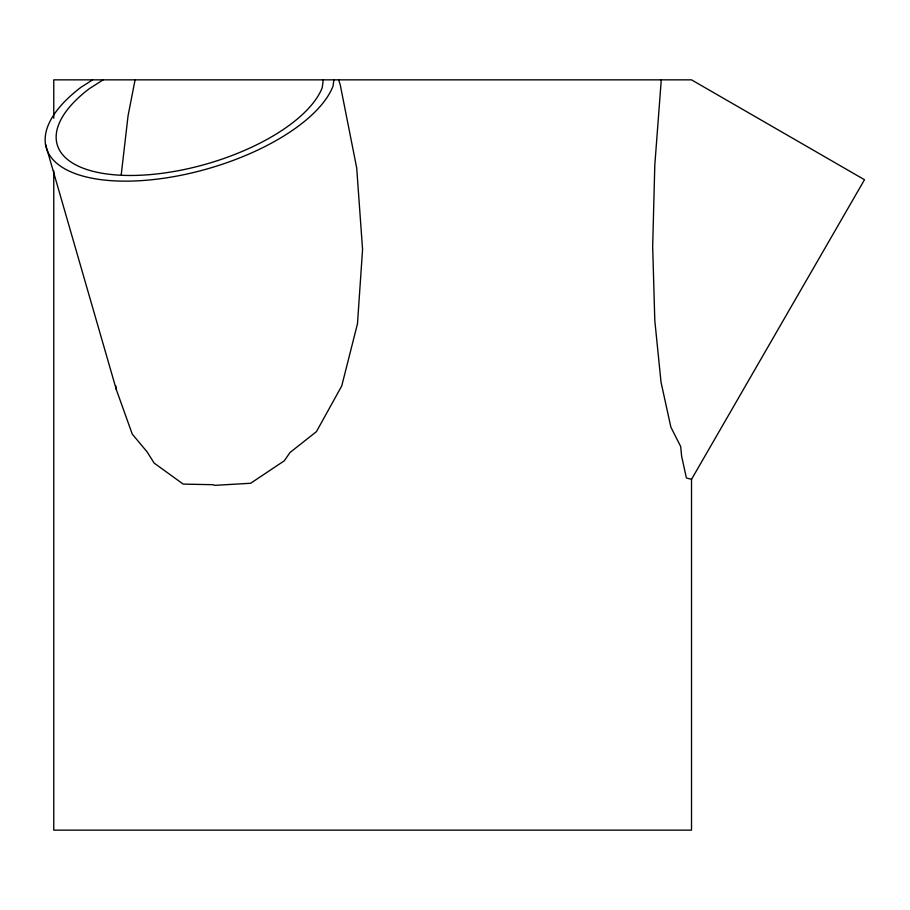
<?xml version="1.0" encoding="UTF-8"?>
<svg xmlns="http://www.w3.org/2000/svg" width="910" height="910" viewBox="0 0 910 910"><rect width="100%" height="100%" fill="white"/><g stroke="black" fill="none" stroke-linecap="round" stroke-linejoin="round"><path stroke-width="1.36" d="M121.246 174.515L128.06 115.809L135.078 79.853M661.274 79.853L654.802 165.142L652.675 246.485L654.802 320.491L661.013 382.12L670.886 427.165L680.646 446.435L681.635 456.24L686.402 477.966L691.52 479.342L691.52 830.147L53.758 830.147L53.758 170.796M323.266 79.853L322.265 87.553A138.707 60.06 -16.1 0 1 131.495 175.471A138.707 60.06 -16.1 0 1 89.146 88.793L103.137 79.853M333.856 79.853L333.06 86.04A150.059 64.974 -16.1 0 1 126.672 181.147A150.059 64.974 -16.1 0 1 80.853 87.371L92.627 79.853M691.52 479.342L864.5 179.725L691.52 79.853L53.758 79.853L53.758 118.22M45.5 144.235L116.366 389.742L132.268 434.138L147.158 451.94L154.12 463.065L183.194 484.097L213.202 484.712L214.487 485.371L250.637 483.267L284.227 460.847L290.108 452.418L316.452 431.624L341.739 385.942L357.471 323.801L362.567 249.442L356.697 167.929L340.249 84.835L338.622 79.853M115.684 385.567L116.366 389.742"/></g></svg>
